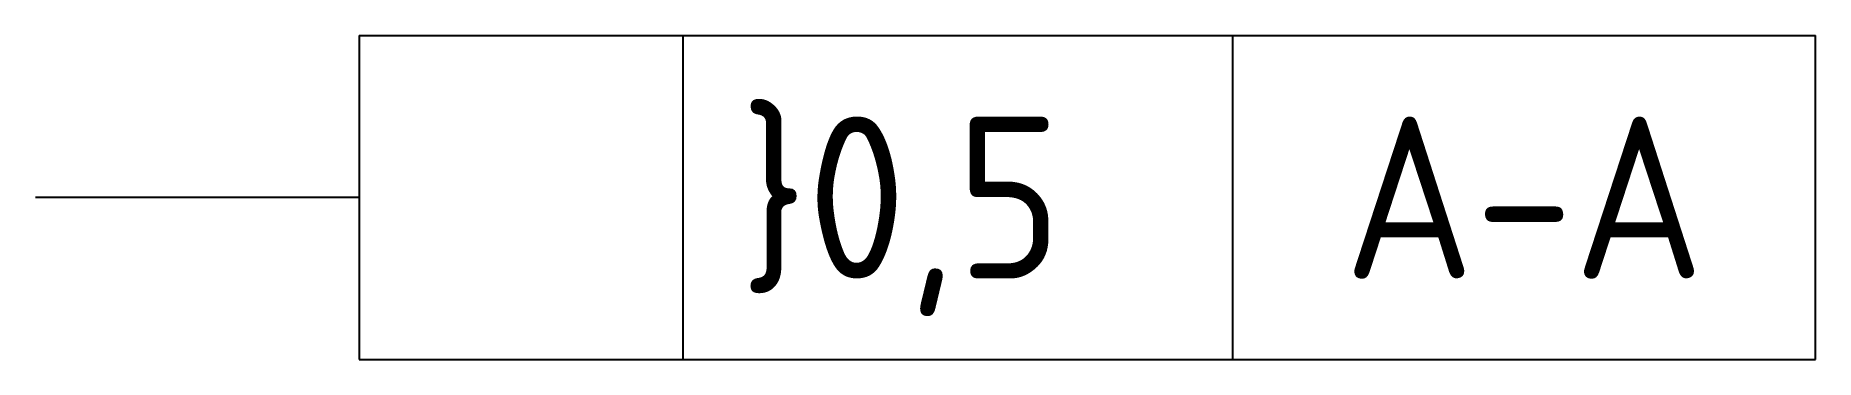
# Model space of a CAD drawing. Header units: millimetres. Extents: x 81.9 to 109.4, y 114.7 to 119.7.
import ezdxf
from ezdxf.enums import TextEntityAlignment as Align

# ---------------------------------------------------------------- set-up
doc = ezdxf.new("R2010")
doc.units = ezdxf.units.MM
doc.layers.add('00.1-SYMBOLS', color=3, linetype='Continuous')
doc.styles.add('Latin', font='isocp.shx')

msp = doc.modelspace()

# ---------------------------------------------------------------- linework, layer by layer
at = {"layer": '00.1-SYMBOLS'}
for p, q in [((86.9, 119.664), (109.397, 119.664)), ((86.9, 119.664), (86.9, 114.664)), ((91.9, 119.664), (91.9, 114.664)), ((100.397, 114.664), (100.397, 119.664)), ((109.397, 114.664), (109.397, 119.664)), ((86.9, 117.164), (81.9, 117.164)), ((86.9, 114.664), (109.397, 114.664))]:
    msp.add_line(p, q, dxfattribs=at)

# ---------------------------------------------------------------- texts
at = {"layer": '00.1-SYMBOLS', "color": 2, "style": 'Latin'}
msp.add_text('}0,5', height=2.5, dxfattribs=at).set_placement((92.784, 117.164), align=Align.MIDDLE_LEFT)
msp.add_text('A-A', height=2.5, dxfattribs=at).set_placement((104.897, 117.164), align=Align.MIDDLE_CENTER)

doc.saveas('drawing.dxf')
